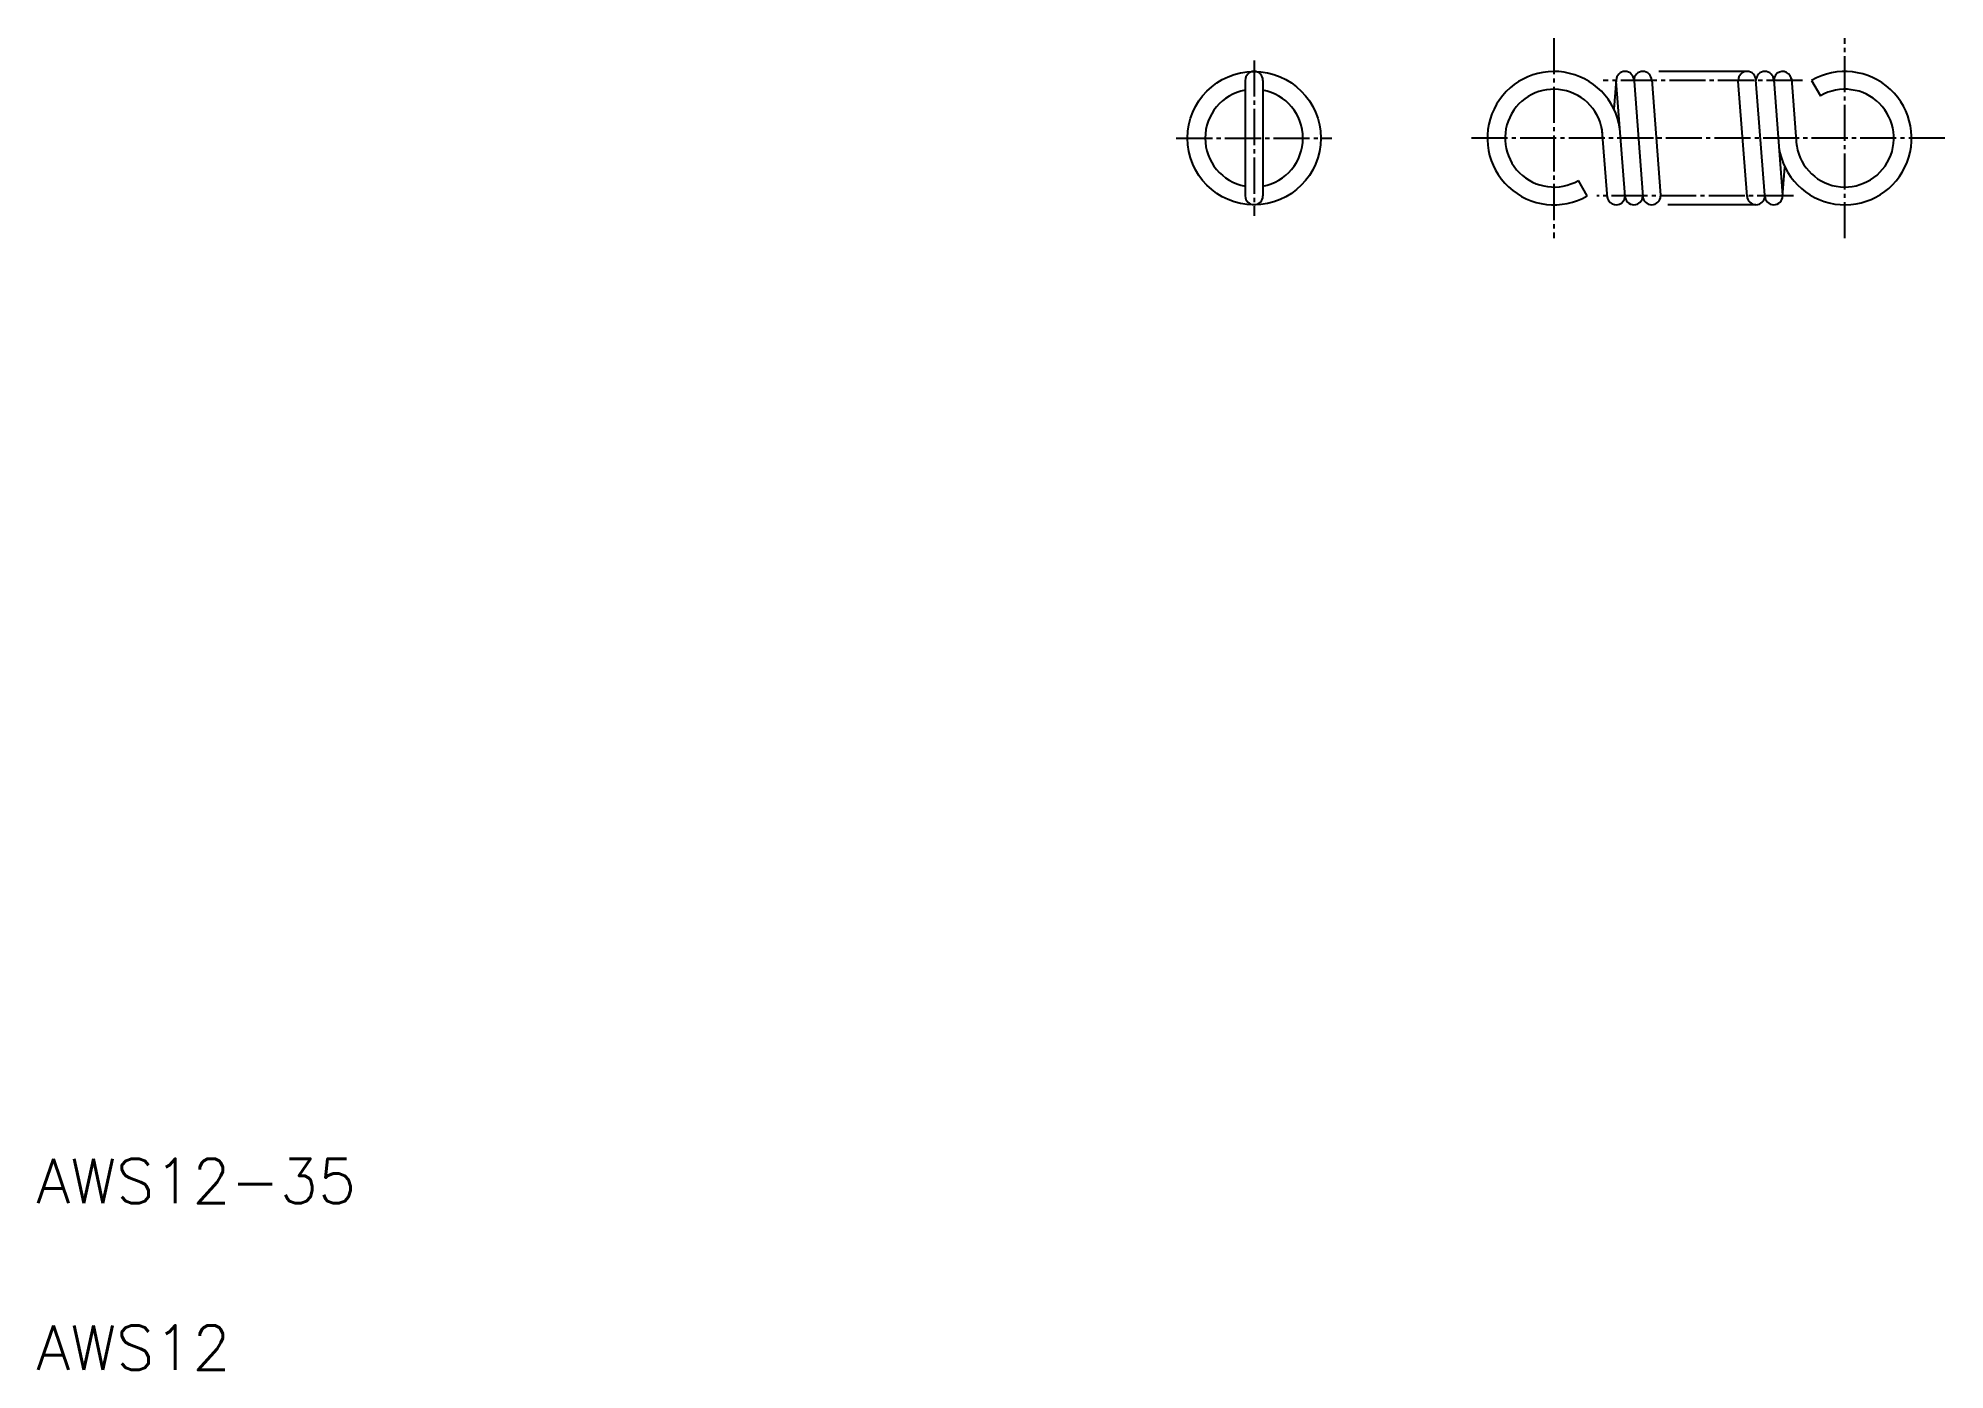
# Model space of a CAD drawing. Extents: x 10 to 182, y 10 to 130.
import ezdxf

# ---------------------------------------------------------------- set-up
doc = ezdxf.new("R2010")
doc.units = 0
doc.header["$LTSCALE"] = 0.25
doc.linetypes.add('CENTER', pattern=[17.5, 13, -1.5, 1.5, -1.5])
doc.linetypes.add('PHANTOM', pattern=[63.5, 31.75, -6.35, 6.35, -6.35, 6.35, -6.35])
doc.layers.get('0').update_dxf_attribs({"linetype": 'CONTINUOUS'})
doc.layers.add('CENTER', color=1, linetype='CENTER')
doc.styles.get("Standard").update_dxf_attribs({"font": 'txt', "bigfont": 'BIGFONT'})

msp = doc.modelspace()

# ---------------------------------------------------------------- linework, layer by layer
for p, q in [((118.85, 126.06), (118.85, 115.66)), ((120.45, 126.06), (120.45, 115.66)), ((152.26, 126.12), (152.05, 123.46)), ((153.06, 115.6), (152.26, 126)), ((153.86, 126), (154.66, 115.6)), ((155.45, 126.12), (156.25, 115.72)), ((159.35, 126.86), (159.35, 126.86)), ((161.69, 126.86), (161.69, 126.86)), ((164.04, 115.6), (163.24, 126)), ((165.64, 115.72), (164.84, 126.12)), ((166.44, 126.12), (167.24, 115.72)), ((168.03, 126.24), (168.5, 120.19)), ((169.85, 126.06), (170.65, 124.67)), ((151.46, 115.48), (150.99, 121.53)), ((149.65, 115.66), (148.85, 117.05)), ((167.24, 115.6), (167.44, 118.25))]:
    msp.add_line(p, q)
at = {"color": 3, "linetype": 'PHANTOM'}
for p, q in [((164.04, 126.86), (154.65, 126.86)), ((164.84, 114.86), (155.45, 114.86))]:
    msp.add_line(p, q, dxfattribs=at)
msp.add_circle((119.65, 120.86), 6)
for centre, radius, start, end in [((119.65, 126.06), 0.8, 0, 180), ((146.65, 120.86), 6, 8.1653, 300), ((153.05, 126.06), 0.8, 0, 180), ((154.65, 126.06), 0.8, 0, 180), ((164.04, 126.06), 0.8, 0, 180), ((165.64, 126.06), 0.8, 0, 180), ((167.24, 126.06), 0.8, 0, 190.6207), ((172.85, 120.86), 6, 188.1653, 120), ((119.65, 120.86), 4.4, 100.4757, 259.5243), ((119.65, 120.86), 4.4, 280.4757, 79.5243), ((146.65, 120.86), 4.4, 0, 300), ((172.85, 120.86), 4.4, 180, 120), ((119.65, 115.66), 0.8, 180, 0), ((152.25, 115.66), 0.8, 180, 10.6207), ((153.85, 115.66), 0.8, 180, 0), ((155.45, 115.66), 0.8, 180, 0), ((164.84, 115.66), 0.8, 180, 0), ((166.44, 115.66), 0.8, 180, 0)]:
    msp.add_arc(centre, radius, start, end)
at = {"layer": 'CENTER', "color": 1, "linetype": 'CENTER'}
for p, q in [((146.65, 129.86), (146.65, 111.86)), ((172.85, 111.86), (172.85, 129.86)), ((119.65, 127.86), (119.65, 113.86)), ((169.04, 126.06), (151.09, 126.06)), ((112.65, 120.86), (126.65, 120.86)), ((181.85, 120.86), (138.9, 120.86)), ((168.21, 115.66), (150.5, 115.66))]:
    msp.add_line(p, q, dxfattribs=at)

# ---------------------------------------------------------------- texts
for s, p in [('AWS12-35', (10, 25)), ('AWS12', (10, 10))]:
    msp.add_text(s, height=4).set_placement(p)

doc.saveas('drawing.dxf')
